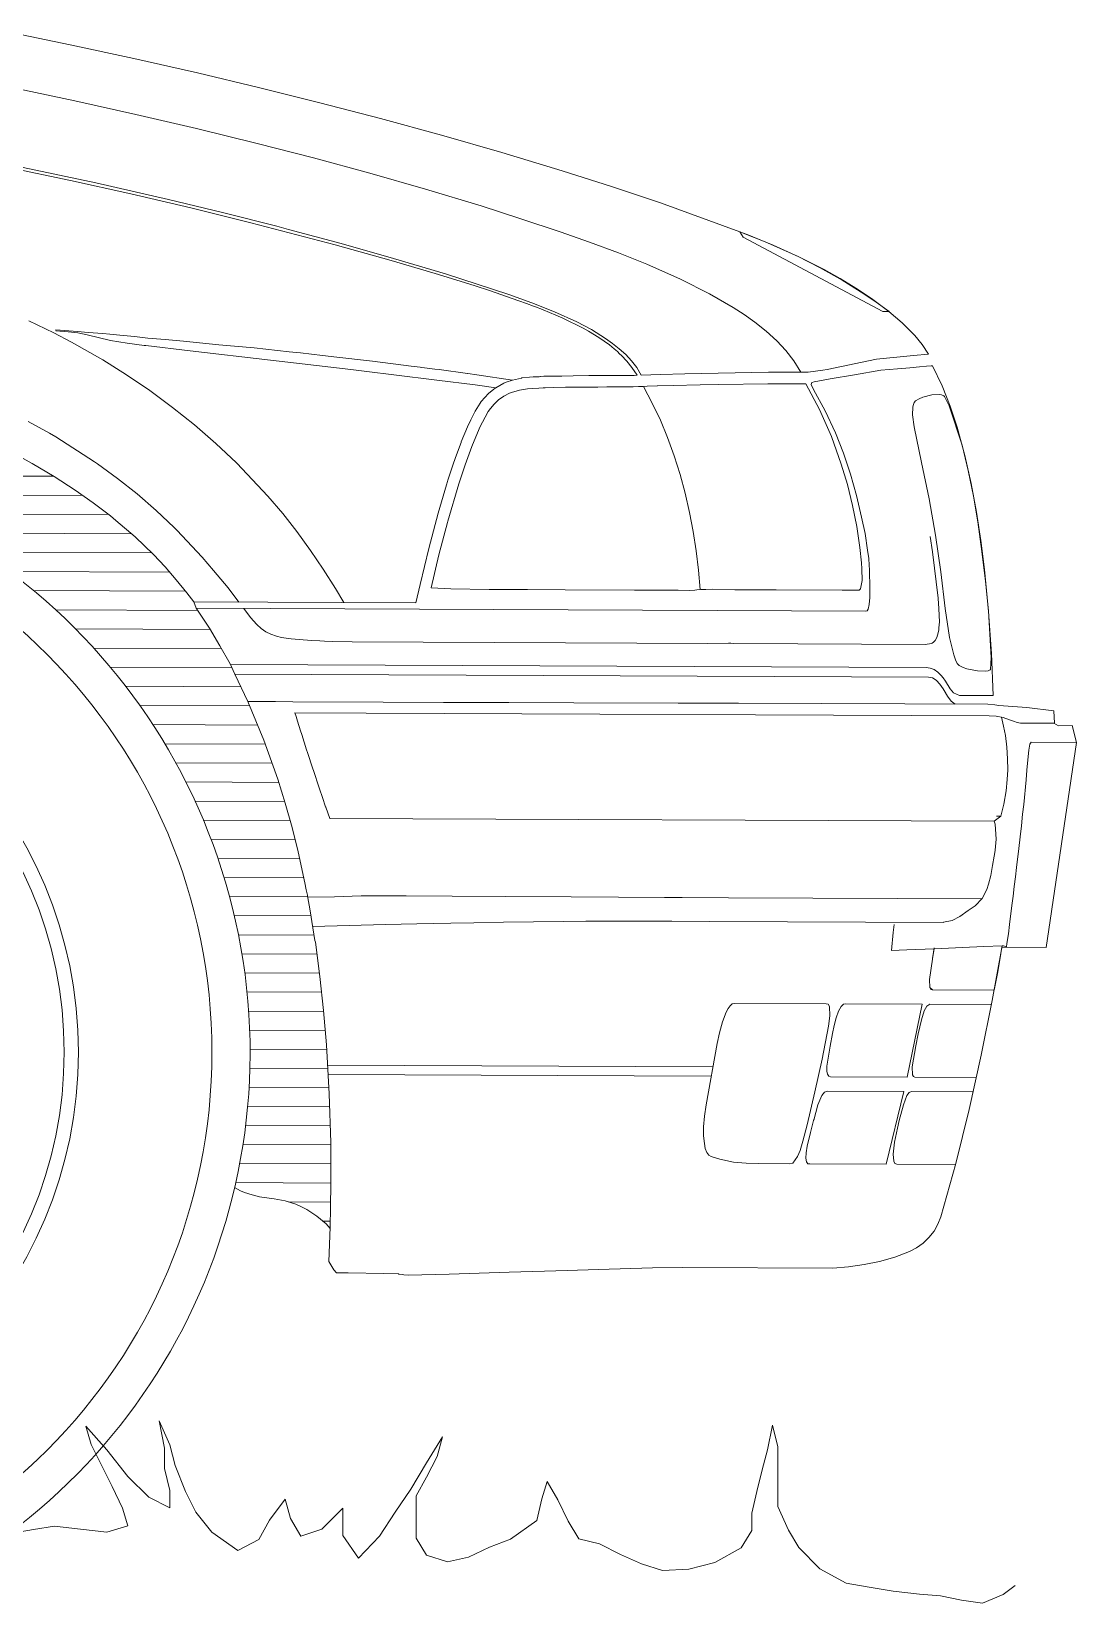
# Model space of a CAD drawing. Header units: millimetres. Extents: x -19 to 261, y -91 to 25.
# Drawn here: x 213.608 to 214.156, y -21.249 to -20.422 of the extents above; entities that cross this region are included whole.
import ezdxf

# ---------------------------------------------------------------- set-up
doc = ezdxf.new("R2010")
doc.units = ezdxf.units.MM
doc.layers.add('XR$3$STANDARD_1', color=7, linetype='Continuous', lineweight=18, true_color=0x000000)

# ---------------------------------------------------------------- blocks, each defined once
blk = doc.blocks.new('COMPLEXOBJECT_1')
at = {"layer": 'XR$3$STANDARD_1', "color": 1, "lineweight": 5, "true_color": 0xff0000}
for p, q in [((213.59452, -20.42205), (213.62799, -20.429)), ((213.62799, -20.429), (213.66146, -20.43624)), ((213.66146, -20.43624), (213.69483, -20.44378)), ((213.69483, -20.44378), (213.7269, -20.45142)), ((213.5984, -20.45157), (213.63047, -20.45841)), ((213.63047, -20.45841), (213.66244, -20.46555)), ((213.7269, -20.45142), (213.75896, -20.45936)), ((213.75896, -20.45936), (213.79093, -20.4677)), ((213.66244, -20.46555), (213.69431, -20.47288)), ((213.69431, -20.47288), (213.72617, -20.48072)), ((213.79093, -20.4677), (213.82279, -20.47643)), ((213.72617, -20.48072), (213.75574, -20.48825)), ((213.82279, -20.47643), (213.85455, -20.48547)), ((213.75574, -20.48825), (213.78521, -20.49627)), ((213.85455, -20.48547), (213.88611, -20.49511)), ((213.62829, -20.5002), (213.59662, -20.49346)), ((213.64148, -20.50146), (213.60332, -20.49329)), ((213.65996, -20.50724), (213.62829, -20.5002)), ((213.78521, -20.49627), (213.81447, -20.5047)), ((213.88611, -20.49511), (213.91198, -20.50332)), ((213.67955, -20.51012), (213.64148, -20.50146)), ((213.69143, -20.51457), (213.65996, -20.50724)), ((213.81447, -20.5047), (213.84373, -20.51352)), ((213.91198, -20.50332), (213.93764, -20.51193)), ((213.70802, -20.51704), (213.67955, -20.51012)), ((213.72289, -20.52231), (213.69143, -20.51457)), ((213.73649, -20.52416), (213.70802, -20.51704)), ((213.84373, -20.51352), (213.8645, -20.52021)), ((213.93764, -20.51193), (213.97938, -20.52701)), ((213.76704, -20.5339), (213.72289, -20.52231)), ((213.74258, -20.52579), (213.73649, -20.52416)), ((213.8645, -20.52021), (213.88517, -20.5271)), ((213.77015, -20.53321), (213.74258, -20.52579)), ((213.79761, -20.54103), (213.77015, -20.53321)), ((213.88517, -20.5271), (213.90045, -20.53247)), ((213.90045, -20.53247), (213.91563, -20.53803)), ((213.98116, -20.52982), (213.97938, -20.52701)), ((213.97938, -20.52701), (213.98107, -20.52772)), ((213.97938, -20.52701), (213.98317, -20.52852)), ((213.98107, -20.52772), (213.99265, -20.53237)), ((214.0543, -20.56883), (213.98116, -20.52982)), ((213.98317, -20.52852), (213.99685, -20.53408)), ((213.99265, -20.53237), (214.00962, -20.53994)), ((213.76704, -20.5339), (213.79641, -20.54212)), ((213.82498, -20.54914), (213.79761, -20.54103)), ((213.91563, -20.53803), (213.9306, -20.5441)), ((213.99685, -20.53408), (214.01032, -20.54014)), ((214.00962, -20.53994), (214.02149, -20.54599)), ((214.01032, -20.54014), (214.02349, -20.5468)), ((213.79641, -20.54212), (213.81179, -20.54669)), ((213.81179, -20.54669), (213.81948, -20.54892)), ((213.81948, -20.54892), (213.83486, -20.55369)), ((213.85813, -20.55989), (213.82498, -20.54914)), ((213.9306, -20.5441), (213.94827, -20.55197)), ((214.02149, -20.54599), (214.03297, -20.55244)), ((214.02349, -20.5468), (214.03197, -20.55153)), ((213.83486, -20.55369), (213.83536, -20.55379)), ((213.83536, -20.55379), (213.84045, -20.55541)), ((213.84045, -20.55541), (213.84804, -20.55794)), ((213.84804, -20.55794), (213.86342, -20.56321)), ((213.94827, -20.55197), (213.96344, -20.55954)), ((214.03197, -20.55153), (214.04025, -20.55657)), ((214.03297, -20.55244), (214.04294, -20.55868)), ((214.04025, -20.55657), (214.04833, -20.562)), ((213.87021, -20.56434), (213.85813, -20.55989)), ((213.86741, -20.56463), (213.86342, -20.56321)), ((213.87111, -20.56614), (213.86741, -20.56463)), ((213.88219, -20.56909), (213.87021, -20.56434)), ((213.87211, -20.56645), (213.87111, -20.56614)), ((213.8758, -20.56786), (213.87211, -20.56645)), ((213.96344, -20.55954), (213.9758, -20.56679)), ((213.9758, -20.56679), (213.98169, -20.57052)), ((214.04294, -20.55868), (214.05082, -20.56392)), ((214.04833, -20.562), (214.0561, -20.56784)), ((214.05082, -20.56392), (214.0576, -20.56884)), ((213.60637, -20.57371), (213.61944, -20.58006)), ((213.8762, -20.56806), (213.8758, -20.56786)), ((213.88279, -20.57079), (213.8762, -20.56806)), ((213.89387, -20.57424), (213.88219, -20.56909)), ((213.88648, -20.57241), (213.88279, -20.57079)), ((213.89716, -20.57766), (213.88648, -20.57241)), ((213.90155, -20.57837), (213.89387, -20.57424)), ((213.98169, -20.57052), (213.98727, -20.57444)), ((213.98727, -20.57444), (213.99315, -20.57917)), ((214.0576, -20.56884), (214.0543, -20.56883)), ((214.0561, -20.56784), (214.0575, -20.56884)), ((214.0575, -20.56884), (214.06457, -20.57487)), ((214.06457, -20.57487), (214.07114, -20.5815)), ((213.61944, -20.58006), (213.62872, -20.5849)), ((213.62955, -20.57921), (213.62055, -20.57847)), ((213.62055, -20.57887), (213.62055, -20.57857)), ((213.62705, -20.57959), (213.62055, -20.57897)), ((213.63204, -20.58012), (213.62705, -20.57959)), ((213.63195, -20.57942), (213.62955, -20.57921)), ((213.63755, -20.57984), (213.63195, -20.57942)), ((213.63704, -20.58104), (213.63204, -20.58012)), ((213.64913, -20.58409), (213.63704, -20.58104)), ((213.64524, -20.58047), (213.63755, -20.57984)), ((213.64884, -20.58079), (213.64524, -20.58047)), ((213.65414, -20.58131), (213.64884, -20.58079)), ((213.66184, -20.58194), (213.65414, -20.58131)), ((213.66883, -20.58277), (213.66184, -20.58194)), ((213.67793, -20.58351), (213.66883, -20.58277)), ((213.89995, -20.57927), (213.89716, -20.57766)), ((213.90544, -20.58249), (213.89995, -20.57927)), ((213.90883, -20.58301), (213.90155, -20.57837)), ((213.91092, -20.58641), (213.90544, -20.58249)), ((213.91252, -20.58562), (213.90883, -20.58301)), ((213.99315, -20.57917), (213.99873, -20.58419)), ((214.07114, -20.5815), (214.07502, -20.58622)), ((213.62872, -20.5849), (213.64518, -20.59427)), ((213.65802, -20.58553), (213.64913, -20.58409)), ((213.66692, -20.58667), (213.65802, -20.58553)), ((213.66772, -20.58677), (213.66692, -20.58667)), ((213.691, -20.58957), (213.66772, -20.58677)), ((213.68743, -20.58435), (213.67793, -20.58351)), ((213.70602, -20.58633), (213.68743, -20.58435)), ((213.73308, -20.59435), (213.691, -20.58957)), ((213.72451, -20.58801), (213.70602, -20.58633)), ((213.743, -20.58999), (213.72451, -20.58801)), ((213.7488, -20.59062), (213.743, -20.58999)), ((213.76039, -20.59197), (213.7488, -20.59062)), ((213.91341, -20.58843), (213.91092, -20.58641)), ((213.91611, -20.58844), (213.91252, -20.58562)), ((213.9151, -20.58993), (213.91341, -20.58843)), ((213.9163, -20.59104), (213.9151, -20.58993)), ((213.9195, -20.59145), (213.91611, -20.58844)), ((213.9172, -20.59194), (213.9163, -20.59104)), ((213.92258, -20.59476), (213.9195, -20.59145)), ((213.99873, -20.58419), (214.00351, -20.58931)), ((214.00351, -20.58931), (214.00768, -20.59483)), ((214.0704, -20.592), (214.0783, -20.59133)), ((214.07502, -20.58622), (214.0783, -20.59133)), ((213.64518, -20.59427), (213.65765, -20.60213)), ((213.74968, -20.59632), (213.73308, -20.59435)), ((213.77536, -20.59933), (213.74968, -20.59632)), ((213.76489, -20.59249), (213.76039, -20.59197)), ((213.76629, -20.59259), (213.76489, -20.59249)), ((213.78668, -20.59498), (213.76629, -20.59259)), ((213.80615, -20.60306), (213.77536, -20.59933)), ((213.80687, -20.59747), (213.78668, -20.59498)), ((213.81167, -20.59809), (213.80687, -20.59747)), ((213.81257, -20.59819), (213.81167, -20.59809)), ((213.81936, -20.59912), (213.81257, -20.59819)), ((213.82156, -20.59933), (213.81936, -20.59912)), ((213.83655, -20.60139), (213.82156, -20.59933)), ((213.92008, -20.59495), (213.9172, -20.59194)), ((213.92277, -20.59817), (213.92008, -20.59495)), ((213.92537, -20.59828), (213.92258, -20.59476)), ((213.92555, -20.60228), (213.92277, -20.59817)), ((213.92765, -20.60219), (213.92537, -20.59828)), ((214.00768, -20.59483), (214.01126, -20.60075)), ((214.02296, -20.5997), (214.01516, -20.60066)), ((214.02507, -20.5993), (214.02296, -20.5997)), ((214.05099, -20.59382), (214.02507, -20.5993)), ((214.05326, -20.59963), (214.03955, -20.60207)), ((214.05109, -20.59382), (214.0704, -20.592)), ((214.05326, -20.59963), (214.06197, -20.59886)), ((214.06197, -20.59886), (214.06847, -20.59839)), ((214.06847, -20.59839), (214.07357, -20.59791)), ((214.07357, -20.59791), (214.07727, -20.59753)), ((214.07727, -20.59753), (214.07967, -20.59734)), ((214.07967, -20.59734), (214.08047, -20.59734)), ((214.08047, -20.59734), (214.08543, -20.60786)), ((213.65765, -20.60213), (213.66981, -20.61038)), ((213.81204, -20.60379), (213.80615, -20.60306)), ((213.82044, -20.60493), (213.81204, -20.60379)), ((213.84053, -20.60741), (213.82044, -20.60493)), ((213.83665, -20.6014), (213.83655, -20.60139)), ((213.84135, -20.60202), (213.83665, -20.6014)), ((213.85132, -20.60886), (213.84053, -20.60741)), ((213.86004, -20.6049), (213.84135, -20.60202)), ((213.85132, -20.60886), (213.85553, -20.60648)), ((213.85553, -20.60648), (213.85684, -20.60588)), ((213.85684, -20.60588), (213.86004, -20.6049)), ((213.86004, -20.6049), (213.86474, -20.60382)), ((213.86474, -20.60382), (213.86504, -20.60372)), ((213.86504, -20.60372), (213.86895, -20.60333)), ((213.86895, -20.60333), (213.87095, -20.60314)), ((213.87095, -20.60314), (213.87405, -20.60306)), ((213.87405, -20.60306), (213.87455, -20.60296)), ((213.87455, -20.60296), (213.87475, -20.60296)), ((213.87475, -20.60296), (213.87645, -20.60287)), ((213.87645, -20.60287), (213.88325, -20.6027)), ((213.88605, -20.60271), (213.88325, -20.6027)), ((213.89195, -20.60263), (213.88605, -20.60271)), ((213.90005, -20.60247), (213.89195, -20.60263)), ((213.90205, -20.60248), (213.90005, -20.60247)), ((213.90775, -20.6024), (213.90205, -20.60248)), ((213.91735, -20.60244), (213.90775, -20.6024)), ((213.92025, -20.60235), (213.91735, -20.60244)), ((213.92395, -20.60237), (213.92025, -20.60235)), ((213.92555, -20.60228), (213.92395, -20.60237)), ((213.92883, -20.60819), (213.92733, -20.60829)), ((213.92765, -20.60219), (213.93775, -20.60183)), ((213.93339, -20.61691), (213.92883, -20.60819)), ((213.92913, -20.60819), (213.93073, -20.6081)), ((213.93073, -20.6081), (213.93593, -20.60792)), ((213.93593, -20.60792), (213.93623, -20.60792)), ((213.93623, -20.60792), (213.94433, -20.60766)), ((213.93775, -20.60183), (213.95056, -20.60148)), ((213.94433, -20.60766), (213.95853, -20.60732)), ((213.95056, -20.60148), (213.99446, -20.60077)), ((213.95853, -20.60732), (213.96833, -20.60716)), ((213.96833, -20.60716), (213.99403, -20.60677)), ((213.99403, -20.60677), (214.01243, -20.60675)), ((213.99446, -20.60077), (214.00856, -20.60073)), ((214.00856, -20.60073), (214.01306, -20.60075)), ((214.01243, -20.60675), (214.01403, -20.60676)), ((214.01516, -20.60066), (214.01306, -20.60075)), ((214.01403, -20.60676), (214.02118, -20.62029)), ((214.01673, -20.60707), (214.01714, -20.60607)), ((214.01802, -20.60977), (214.01673, -20.60707)), ((214.01834, -20.60578), (214.01714, -20.60607)), ((214.02664, -20.60421), (214.01834, -20.60578)), ((214.03955, -20.60207), (214.02664, -20.60421)), ((214.08543, -20.60786), (214.08968, -20.61858)), ((213.66981, -20.61038), (213.68178, -20.61913)), ((213.84309, -20.61692), (213.84369, -20.61613)), ((213.84369, -20.61613), (213.84751, -20.61184)), ((213.84751, -20.61184), (213.85022, -20.60965)), ((213.85022, -20.60965), (213.85132, -20.60886)), ((213.8527, -20.61526), (213.85049, -20.61745)), ((213.8555, -20.61328), (213.8527, -20.61526)), ((213.85851, -20.61169), (213.8555, -20.61328)), ((213.85961, -20.61129), (213.85851, -20.61169)), ((213.86372, -20.61011), (213.85961, -20.61129)), ((213.86802, -20.60943), (213.86372, -20.61011)), ((213.87062, -20.60924), (213.86802, -20.60943)), ((213.87392, -20.60906), (213.87062, -20.60924)), ((213.87612, -20.60897), (213.87392, -20.60906)), ((213.87722, -20.60887), (213.87612, -20.60897)), ((213.88162, -20.60879), (213.87722, -20.60887)), ((213.88792, -20.60862), (213.88162, -20.60879)), ((213.89282, -20.60864), (213.88792, -20.60862)), ((213.89742, -20.60856), (213.89282, -20.60864)), ((213.90492, -20.60849), (213.89742, -20.60856)), ((213.90963, -20.60841), (213.90492, -20.60849)), ((213.91873, -20.60845), (213.90963, -20.60841)), ((213.92113, -20.60836), (213.91873, -20.60845)), ((213.92343, -20.60837), (213.92113, -20.60836)), ((213.92613, -20.60828), (213.92343, -20.60837)), ((213.92733, -20.60829), (213.92613, -20.60828)), ((214.02417, -20.6209), (214.01802, -20.60977)), ((214.07079, -20.6166), (214.0715, -20.6157)), ((214.0715, -20.6157), (214.0734, -20.61461)), ((214.0734, -20.61461), (214.0753, -20.61382)), ((214.0753, -20.61382), (214.08011, -20.61264)), ((214.08011, -20.61264), (214.08391, -20.61236)), ((214.08391, -20.61236), (214.08521, -20.61256)), ((214.08521, -20.61256), (214.08631, -20.61307)), ((214.08631, -20.61307), (214.08671, -20.61337)), ((214.08671, -20.61337), (214.08918, -20.61838)), ((213.68178, -20.61913), (213.69334, -20.62838)), ((213.83825, -20.6256), (213.84047, -20.62111)), ((213.84047, -20.62111), (213.84309, -20.61692)), ((213.84737, -20.62124), (213.84283, -20.62982)), ((213.84848, -20.61975), (213.84737, -20.62124)), ((213.85049, -20.61745), (213.84848, -20.61975)), ((213.93765, -20.62583), (213.93339, -20.61691)), ((214.02118, -20.62029), (214.02741, -20.63442)), ((214.02952, -20.63252), (214.02417, -20.6209)), ((214.06996, -20.6231), (214.07008, -20.6191)), ((214.07074, -20.6294), (214.06996, -20.6231)), ((214.07008, -20.6191), (214.07029, -20.6181)), ((214.07029, -20.6181), (214.07079, -20.6166)), ((214.08918, -20.61838), (214.0959, -20.63901)), ((214.08968, -20.61858), (214.09334, -20.6296)), ((213.60604, -20.6265), (213.61722, -20.63275)), ((213.61722, -20.63275), (213.62051, -20.63467)), ((213.69334, -20.62838), (213.7045, -20.63803)), ((213.8332, -20.63728), (213.83653, -20.6293)), ((213.83653, -20.6293), (213.83825, -20.6256)), ((213.84263, -20.63042), (213.83869, -20.6397)), ((213.84283, -20.62992), (213.84263, -20.63042)), ((213.84283, -20.62982), (213.84283, -20.62992)), ((213.94141, -20.63495), (213.93765, -20.62583)), ((214.03368, -20.64324), (214.02952, -20.63252)), ((214.07466, -20.64802), (214.07074, -20.6294)), ((214.09334, -20.6296), (214.09737, -20.64432)), ((213.59279, -20.64005), (213.60815, -20.64851)), ((213.62051, -20.63467), (213.64085, -20.64765)), ((213.7045, -20.63803), (213.71535, -20.64827)), ((213.83067, -20.64407), (213.8331, -20.63758)), ((213.8331, -20.63758), (213.8332, -20.63728)), ((213.83869, -20.6397), (213.83525, -20.64929)), ((213.94497, -20.64456), (213.94141, -20.63495)), ((214.02741, -20.63442), (214.03255, -20.64894)), ((214.0959, -20.63901), (214.09914, -20.65222)), ((213.60815, -20.64851), (213.61962, -20.65536)), ((213.64085, -20.64765), (213.64245, -20.64876)), ((213.64245, -20.64876), (213.65292, -20.65651)), ((213.71535, -20.64827), (213.71555, -20.64848)), ((213.71555, -20.64848), (213.73178, -20.66565)), ((213.82621, -20.65735), (213.82915, -20.64846)), ((213.82915, -20.64846), (213.83067, -20.64407)), ((213.83525, -20.64929), (213.83201, -20.65918)), ((213.94803, -20.65427), (213.94497, -20.64456)), ((214.03255, -20.64894), (214.03581, -20.65965)), ((214.03733, -20.65426), (214.03368, -20.64324)), ((214.07867, -20.66704), (214.07466, -20.64802)), ((214.09737, -20.64432), (214.10071, -20.65913)), ((213.61948, -20.65528), (213.49477, -20.65474)), ((213.61962, -20.65536), (213.63069, -20.66261)), ((213.65292, -20.65651), (213.66318, -20.66455)), ((213.82601, -20.65795), (213.82621, -20.65735)), ((213.95069, -20.66419), (213.94803, -20.65427)), ((214.04058, -20.66537), (214.03733, -20.65426)), ((214.09914, -20.65222), (214.10188, -20.66564)), ((213.63461, -20.66534), (213.52425, -20.66487)), ((213.63069, -20.66261), (213.64006, -20.66915)), ((213.66318, -20.66455), (213.67314, -20.67319)), ((213.73178, -20.66565), (213.73954, -20.67478)), ((213.82277, -20.66874), (213.8255, -20.65985)), ((213.8255, -20.65985), (213.82601, -20.65795)), ((213.83201, -20.65918), (213.82612, -20.67885)), ((213.95294, -20.6742), (213.95069, -20.66419)), ((214.03581, -20.65965), (214.03846, -20.67056)), ((214.04323, -20.67668), (214.04058, -20.66537)), ((214.10071, -20.65913), (214.10344, -20.67404)), ((214.10188, -20.66564), (214.10422, -20.67915)), ((213.64006, -20.66915), (213.64913, -20.67609)), ((213.67314, -20.67319), (213.68261, -20.68213)), ((213.82114, -20.67463), (213.82277, -20.66874)), ((213.9549, -20.6842), (213.95294, -20.6742)), ((214.03846, -20.67056), (214.04071, -20.68157)), ((214.08199, -20.68625), (214.07867, -20.66704)), ((214.10344, -20.67404), (214.10568, -20.68905)), ((213.64823, -20.6754), (213.54678, -20.67497)), ((213.64913, -20.67609), (213.65202, -20.6784)), ((213.65202, -20.6784), (213.66208, -20.68705)), ((213.68261, -20.68213), (213.684, -20.68354)), ((213.73954, -20.67478), (213.747, -20.68431)), ((213.81616, -20.69321), (213.82114, -20.67463)), ((213.82602, -20.67945), (213.82145, -20.69653)), ((213.82612, -20.67885), (213.82602, -20.67945)), ((214.04071, -20.68157), (214.04236, -20.69268)), ((214.045, -20.68529), (214.04323, -20.67668)), ((214.10422, -20.67915), (214.10636, -20.69476)), ((213.66023, -20.68546), (213.56563, -20.68505)), ((213.66208, -20.68705), (213.67175, -20.69629)), ((213.684, -20.68354), (213.69734, -20.6977)), ((213.747, -20.68431), (213.75416, -20.69414)), ((213.95636, -20.69441), (213.9549, -20.6842)), ((214.04636, -20.694), (214.045, -20.68529)), ((214.08036, -20.69484), (214.07919, -20.68694)), ((214.08471, -20.70546), (214.08199, -20.68625)), ((214.10568, -20.68905), (214.10762, -20.70416)), ((213.67092, -20.6955), (213.58192, -20.69512)), ((213.67175, -20.69629), (213.67782, -20.70281)), ((213.69734, -20.6977), (213.70331, -20.70462)), ((213.75416, -20.69414), (213.76081, -20.70407)), ((213.81158, -20.71199), (213.81616, -20.69321)), ((213.82145, -20.69653), (213.81737, -20.71381)), ((213.95761, -20.70452), (213.95636, -20.69441)), ((214.04236, -20.69268), (214.04313, -20.70068)), ((214.04694, -20.6984), (214.04636, -20.694)), ((214.04722, -20.7019), (214.04694, -20.6984)), ((214.08335, -20.71916), (214.08036, -20.69484)), ((214.10636, -20.69476), (214.10819, -20.71026)), ((213.6802, -20.70554), (213.59614, -20.70518)), ((213.67782, -20.70281), (213.68369, -20.70954)), ((213.70331, -20.70462), (213.71087, -20.71376)), ((213.76081, -20.70407), (213.76717, -20.7141)), ((213.95857, -20.71472), (213.95761, -20.70452)), ((214.04313, -20.70068), (214.04342, -20.70388)), ((214.04342, -20.70388), (214.04349, -20.70989)), ((214.04741, -20.7044), (214.04722, -20.7019)), ((214.04757, -20.7141), (214.04741, -20.7044)), ((214.08703, -20.72457), (214.08471, -20.70546)), ((214.10762, -20.70416), (214.10972, -20.72617)), ((213.68855, -20.71558), (213.60887, -20.71523)), ((213.68369, -20.70954), (213.68926, -20.71646)), ((213.71087, -20.71376), (213.71654, -20.72128)), ((213.76717, -20.7141), (213.77164, -20.72152)), ((213.81158, -20.71199), (213.80944, -20.72168)), ((213.81737, -20.71381), (213.82767, -20.71436)), ((213.82767, -20.71436), (213.84787, -20.71464)), ((213.84787, -20.71464), (213.86797, -20.71473)), ((213.86797, -20.71473), (213.88777, -20.71492)), ((213.88777, -20.71492), (213.92407, -20.71507)), ((213.92407, -20.71507), (213.93747, -20.71503)), ((213.93747, -20.71503), (213.94017, -20.71494)), ((213.94017, -20.71494), (213.94707, -20.71497)), ((213.94707, -20.71497), (213.95297, -20.7151)), ((213.95297, -20.7151), (213.95567, -20.71501)), ((213.95567, -20.71501), (213.95677, -20.71491)), ((213.95677, -20.71491), (213.95857, -20.71472)), ((213.96147, -20.71463), (213.95887, -20.71472)), ((213.96507, -20.71455), (213.96147, -20.71463)), ((213.97677, -20.7149), (213.96507, -20.71455)), ((213.99837, -20.71489), (213.97677, -20.7149)), ((214.03297, -20.71494), (213.99837, -20.71489)), ((214.04037, -20.71497), (214.03297, -20.71494)), ((214.04107, -20.71507), (214.04037, -20.71497)), ((214.04187, -20.71498), (214.04107, -20.71507)), ((214.04257, -20.71428), (214.04187, -20.71498)), ((214.04349, -20.70989), (214.04257, -20.71428)), ((214.04745, -20.7189), (214.04757, -20.7153)), ((214.04757, -20.7153), (214.04757, -20.7141)), ((214.10819, -20.71026), (214.10972, -20.72587)), ((213.68926, -20.71646), (213.69284, -20.72118)), ((213.80944, -20.72168), (213.69284, -20.72118)), ((213.69284, -20.72118), (213.69422, -20.72448)), ((214.04673, -20.7249), (214.04724, -20.7225)), ((214.04724, -20.7225), (214.04745, -20.7189)), ((214.08335, -20.71966), (214.08335, -20.71916)), ((214.08354, -20.72166), (214.08335, -20.71966)), ((214.08391, -20.72816), (214.08354, -20.72166)), ((213.69496, -20.7256), (213.62039, -20.72528)), ((214.04552, -20.72599), (213.69422, -20.72448)), ((213.69422, -20.72448), (213.70108, -20.73491)), ((213.71922, -20.72459), (213.72062, -20.7265)), ((213.72062, -20.7265), (213.72131, -20.7274)), ((213.72131, -20.7274), (213.7227, -20.72931)), ((213.7227, -20.72931), (213.72589, -20.73302)), ((214.04552, -20.72599), (214.04612, -20.7258)), ((214.04612, -20.7258), (214.04673, -20.7249)), ((214.08389, -20.73306), (214.084, -20.73186)), ((214.084, -20.73186), (214.08391, -20.72816)), ((214.08926, -20.73988), (214.08703, -20.72457)), ((214.10972, -20.72587), (214.11122, -20.75028)), ((214.10972, -20.72617), (214.11133, -20.74818)), ((213.70151, -20.73563), (213.63086, -20.73533)), ((213.70108, -20.73491), (213.70664, -20.74414)), ((213.72589, -20.73302), (213.72818, -20.73513)), ((213.72818, -20.73513), (213.73067, -20.73684)), ((213.73067, -20.73684), (213.73337, -20.73815)), ((213.73337, -20.73815), (213.73626, -20.73907)), ((213.73626, -20.73907), (213.73886, -20.73978)), ((213.73886, -20.73978), (213.74016, -20.73998)), ((213.74016, -20.73998), (213.74266, -20.74039)), ((213.74266, -20.74039), (213.74406, -20.7406)), ((214.08186, -20.74135), (214.08266, -20.73985)), ((214.08266, -20.73985), (214.08337, -20.73746)), ((214.08337, -20.73746), (214.08368, -20.73586)), ((214.08368, -20.73586), (214.08378, -20.73496)), ((214.08378, -20.73496), (214.08389, -20.73306)), ((214.09152, -20.74889), (214.08926, -20.73988)), ((213.70749, -20.74566), (213.64035, -20.74537)), ((213.70664, -20.74414), (213.7119, -20.75356)), ((213.74406, -20.7406), (213.75025, -20.74113)), ((213.75025, -20.74113), (213.75475, -20.74144)), ((213.75475, -20.74144), (213.75905, -20.74166)), ((213.75905, -20.74166), (213.76155, -20.74177)), ((213.76155, -20.74177), (213.76545, -20.74189)), ((213.76545, -20.74189), (213.77605, -20.74214)), ((213.77605, -20.74214), (213.96255, -20.74294)), ((213.96255, -20.74294), (213.97335, -20.74288)), ((213.97335, -20.74288), (213.97455, -20.74289)), ((213.97455, -20.74289), (213.97625, -20.743)), ((213.97625, -20.743), (214.07665, -20.74343)), ((214.07665, -20.74343), (214.07755, -20.74333)), ((214.07755, -20.74333), (214.07885, -20.74314)), ((214.07885, -20.74314), (214.07975, -20.74294)), ((214.07975, -20.74294), (214.08015, -20.74274)), ((214.08015, -20.74274), (214.08085, -20.74235)), ((214.08085, -20.74235), (214.08186, -20.74135)), ((214.11133, -20.74818), (214.11223, -20.77028)), ((213.71285, -20.75568), (213.64906, -20.75541)), ((213.7119, -20.75356), (213.71438, -20.75907)), ((213.7122, -20.75406), (214.07709, -20.75563)), ((214.07709, -20.75563), (214.07919, -20.75594)), ((214.07919, -20.75594), (214.08129, -20.75665)), ((214.08129, -20.75665), (214.08328, -20.75806)), ((214.09251, -20.7516), (214.09152, -20.74889)), ((214.0934, -20.7535), (214.09251, -20.7516)), ((214.0944, -20.7545), (214.0934, -20.7535)), ((214.09649, -20.75551), (214.0944, -20.7545)), ((214.09849, -20.75622), (214.09649, -20.75551)), ((214.10409, -20.75725), (214.09849, -20.75622)), ((214.11059, -20.75687), (214.10959, -20.75727)), ((214.11079, -20.75667), (214.11059, -20.75687)), ((214.11122, -20.75028), (214.11079, -20.75667)), ((214.07837, -20.76064), (213.71438, -20.75907)), ((213.71438, -20.75907), (213.72121, -20.7734)), ((214.08037, -20.76104), (214.07837, -20.76064)), ((214.08237, -20.76225), (214.08037, -20.76104)), ((214.08256, -20.76245), (214.08237, -20.76225)), ((214.08426, -20.76436), (214.08256, -20.76245)), ((214.08328, -20.75806), (214.08528, -20.76007)), ((214.08595, -20.76677), (214.08426, -20.76436)), ((214.08528, -20.76007), (214.08567, -20.76067)), ((214.08567, -20.76067), (214.08607, -20.76107)), ((214.08607, -20.76107), (214.08716, -20.76277)), ((214.08716, -20.76277), (214.08965, -20.76678)), ((214.10819, -20.75746), (214.10409, -20.75725)), ((214.10959, -20.75727), (214.10819, -20.75746)), ((213.71754, -20.7657), (213.65708, -20.76544)), ((213.73581, -20.77346), (213.72121, -20.7734)), ((213.72121, -20.7734), (213.72963, -20.79364)), ((213.74481, -20.7736), (213.73581, -20.77346)), ((213.79231, -20.77381), (213.74481, -20.7736)), ((214.08644, -20.76767), (214.08595, -20.76677)), ((214.08833, -20.77068), (214.08644, -20.76767)), ((214.09022, -20.77319), (214.08833, -20.77068)), ((214.08965, -20.76678), (214.09144, -20.76889)), ((214.09221, -20.7748), (214.09022, -20.77319)), ((214.09144, -20.76889), (214.09463, -20.77021)), ((214.09463, -20.77021), (214.11223, -20.77028)), ((213.72218, -20.77572), (213.66451, -20.77547)), ((213.78329, -20.77957), (213.74599, -20.77931)), ((213.74658, -20.78121), (213.74599, -20.77931)), ((213.74727, -20.78371), (213.74658, -20.78121)), ((213.78329, -20.77957), (214.11009, -20.78097)), ((213.82391, -20.77384), (213.79231, -20.77381)), ((213.85821, -20.77399), (213.82391, -20.77384)), ((213.89221, -20.77404), (213.85821, -20.77399)), ((213.94691, -20.77427), (213.89221, -20.77404)), ((213.97861, -20.77431), (213.94691, -20.77427)), ((213.97861, -20.77431), (214.10951, -20.77487)), ((214.11311, -20.77508), (214.10951, -20.77487)), ((214.11009, -20.78097), (214.11379, -20.78109)), ((214.11518, -20.77545), (214.11311, -20.77508)), ((214.11379, -20.78109), (214.11748, -20.7818)), ((214.1299, -20.77656), (214.11518, -20.77545)), ((214.11766, -20.7863), (214.11666, -20.78165)), ((214.11748, -20.7818), (214.12088, -20.78302)), ((214.144, -20.77832), (214.1299, -20.77656)), ((214.144, -20.77832), (214.14447, -20.78472)), ((213.72634, -20.78574), (213.6714, -20.7855)), ((213.74895, -20.78872), (213.74727, -20.78371)), ((213.74964, -20.79072), (213.74895, -20.78872)), ((214.11864, -20.79131), (214.11766, -20.7863)), ((214.12088, -20.78302), (214.12287, -20.78373)), ((214.12287, -20.78373), (214.12477, -20.78444)), ((214.12477, -20.78444), (214.12657, -20.78474)), ((214.12657, -20.78474), (214.14447, -20.78482)), ((214.14654, -20.78616), (214.14407, -20.78482)), ((214.15366, -20.78606), (214.14654, -20.78616)), ((214.15593, -20.79487), (214.15366, -20.78606)), ((213.73038, -20.79576), (213.6776, -20.79553)), ((213.72963, -20.79364), (213.73694, -20.81417)), ((213.75211, -20.79873), (213.74964, -20.79072)), ((214.11942, -20.79731), (214.11864, -20.79131)), ((214.11979, -20.80341), (214.11942, -20.79731)), ((214.13152, -20.79586), (214.13091, -20.79896)), ((214.13223, -20.79477), (214.13152, -20.79586)), ((214.15593, -20.79487), (214.13223, -20.79477)), ((214.15593, -20.79487), (214.14006, -20.9024)), ((213.73395, -20.80577), (213.68332, -20.80556)), ((213.7526, -20.80014), (213.75211, -20.79873)), ((213.75536, -20.80875), (213.7526, -20.80014)), ((214.11986, -20.80931), (214.11979, -20.80341)), ((214.12986, -20.80936), (214.13018, -20.80576)), ((214.13091, -20.79896), (214.13018, -20.80576)), ((213.73694, -20.81417), (213.74089, -20.82679)), ((213.75566, -20.80965), (213.75536, -20.80875)), ((213.75872, -20.81876), (213.75566, -20.80965)), ((214.11902, -20.82031), (214.11964, -20.81431)), ((214.11964, -20.81431), (214.11986, -20.80931)), ((214.12829, -20.82745), (214.12954, -20.81446)), ((214.12954, -20.81446), (214.12986, -20.80936)), ((213.73745, -20.81579), (213.68863, -20.81558)), ((213.75882, -20.81916), (213.75872, -20.81876)), ((213.7604, -20.82377), (213.75882, -20.81916)), ((214.11779, -20.82731), (214.11902, -20.82031)), ((213.74058, -20.8258), (213.69351, -20.8256)), ((213.74089, -20.82679), (213.74443, -20.8395)), ((213.76198, -20.82858), (213.7604, -20.82377)), ((213.76208, -20.82878), (213.76198, -20.82858)), ((213.76425, -20.83469), (213.76208, -20.82878)), ((214.11657, -20.8322), (214.11779, -20.82731)), ((214.12766, -20.83245), (214.12829, -20.82745)), ((213.7434, -20.83581), (213.69784, -20.83562)), ((213.74443, -20.8395), (213.74758, -20.85231)), ((213.76425, -20.83469), (214.11275, -20.83618)), ((214.11626, -20.8336), (214.11275, -20.83618)), ((214.11275, -20.83618), (214.11324, -20.83769)), ((214.11324, -20.83769), (214.11381, -20.84559)), ((214.11626, -20.8336), (214.11396, -20.83359)), ((214.11626, -20.8336), (214.11657, -20.8322)), ((214.12641, -20.84444), (214.12704, -20.83865)), ((214.12704, -20.83865), (214.12766, -20.83245)), ((213.74598, -20.84583), (213.70186, -20.84564)), ((214.11381, -20.84559), (214.11328, -20.85129)), ((214.12569, -20.85044), (214.12641, -20.84444)), ((213.74837, -20.85584), (213.70554, -20.85565)), ((213.74758, -20.85231), (213.75121, -20.86843)), ((214.11277, -20.85448), (214.11195, -20.85948)), ((214.11287, -20.85358), (214.11277, -20.85448)), ((214.11328, -20.85129), (214.11287, -20.85358)), ((214.12444, -20.86043), (214.12569, -20.85044)), ((214.11093, -20.86458), (214.10971, -20.86927)), ((214.11195, -20.85948), (214.11093, -20.86458)), ((214.12392, -20.86543), (214.12444, -20.86043)), ((213.75062, -20.86585), (213.70868, -20.86567)), ((213.75121, -20.86843), (213.75189, -20.87223)), ((213.75189, -20.87223), (213.75248, -20.87494)), ((214.10889, -20.87207), (214.10647, -20.87676)), ((214.10971, -20.86927), (214.10889, -20.87207)), ((214.12268, -20.87543), (214.1233, -20.87033)), ((214.1233, -20.87033), (214.12392, -20.86543)), ((213.75259, -20.87585), (213.71156, -20.87568)), ((213.75248, -20.87494), (213.75248, -20.87524)), ((213.75248, -20.87524), (213.75394, -20.88324)), ((213.76677, -20.8759), (213.75267, -20.87594)), ((213.78078, -20.87526), (213.76677, -20.8759)), ((213.80438, -20.87526), (213.78078, -20.87526)), ((213.82838, -20.87546), (213.80438, -20.87526)), ((213.85658, -20.87558), (213.82838, -20.87546)), ((213.89088, -20.87583), (213.85658, -20.87558)), ((213.91568, -20.87594), (213.89088, -20.87583)), ((213.93977, -20.87614), (213.91568, -20.87594)), ((213.94907, -20.87618), (213.93977, -20.87614)), ((213.97347, -20.87639), (213.94907, -20.87618)), ((213.97347, -20.87639), (214.10637, -20.87696)), ((214.10276, -20.88054), (214.09905, -20.88303)), ((214.10647, -20.87676), (214.10276, -20.88054)), ((214.12082, -20.89032), (214.12206, -20.88032)), ((214.12206, -20.88032), (214.12268, -20.87543)), ((213.75438, -20.88586), (213.71414, -20.88569)), ((213.75394, -20.88324), (213.7554, -20.89205)), ((213.83972, -20.88941), (213.82782, -20.88956)), ((213.85532, -20.88908), (213.83972, -20.88941)), ((213.88692, -20.88871), (213.85532, -20.88908)), ((213.89862, -20.88866), (213.88692, -20.88871)), ((213.93262, -20.88861), (213.89862, -20.88866)), ((213.94222, -20.88855), (213.93262, -20.88861)), ((213.94362, -20.88856), (213.94222, -20.88855)), ((213.96332, -20.88874), (213.94362, -20.88856)), ((214.08632, -20.88927), (213.96332, -20.88874)), ((214.09072, -20.88819), (214.08622, -20.88907)), ((214.09473, -20.88611), (214.09072, -20.88819)), ((214.09905, -20.88303), (214.09473, -20.88611)), ((213.75602, -20.89587), (213.71623, -20.8957)), ((213.7554, -20.89205), (213.75648, -20.89875)), ((213.79351, -20.89031), (213.75541, -20.89145)), ((213.80991, -20.88998), (213.79351, -20.89031)), ((213.82782, -20.88956), (213.80991, -20.88998)), ((214.05886, -20.90405), (214.0598, -20.89456)), ((214.0598, -20.89456), (214.06022, -20.89026)), ((214.11947, -20.90031), (214.12019, -20.89522)), ((214.12019, -20.89522), (214.12082, -20.89032)), ((213.75752, -20.90588), (213.71809, -20.90571)), ((213.75648, -20.89875), (213.75667, -20.89955)), ((213.75667, -20.89955), (213.7591, -20.91756)), ((214.06696, -20.90369), (214.05886, -20.90405)), ((214.08126, -20.90305), (214.06696, -20.90369)), ((214.08044, -20.90815), (214.08136, -20.90265)), ((214.08126, -20.90305), (214.08044, -20.90815)), ((214.10737, -20.90196), (214.08126, -20.90305)), ((214.11697, -20.9016), (214.10737, -20.90196)), ((214.11697, -20.9016), (214.11174, -20.93028)), ((214.11574, -20.9088), (214.11625, -20.9055)), ((214.11625, -20.9055), (214.11686, -20.9023)), ((214.11686, -20.9023), (214.11697, -20.9016)), ((214.14006, -20.9024), (214.11686, -20.9023)), ((214.11767, -20.90161), (214.11697, -20.9016)), ((214.11927, -20.90211), (214.11767, -20.90161)), ((214.11927, -20.90211), (214.11947, -20.90031)), ((214.08034, -20.90855), (214.07889, -20.91924)), ((214.08044, -20.90815), (214.08034, -20.90855)), ((214.11461, -20.91519), (214.11512, -20.91199)), ((214.11512, -20.91199), (214.11574, -20.9088)), ((213.75887, -20.91588), (213.71961, -20.91571)), ((213.7591, -20.91756), (213.76102, -20.93547)), ((214.07889, -20.91924), (214.07907, -20.92334)), ((214.11277, -20.92478), (214.11461, -20.91519)), ((213.75999, -20.92589), (213.72073, -20.92572)), ((214.07957, -20.92444), (214.07907, -20.92334)), ((214.07907, -20.92334), (214.08037, -20.92465)), ((214.08037, -20.92465), (214.07957, -20.92444)), ((214.08037, -20.92465), (214.11277, -20.92478)), ((214.11174, -20.93028), (214.10602, -20.95886)), ((213.76105, -20.93589), (213.72163, -20.93572)), ((213.76102, -20.93547), (213.76254, -20.95348)), ((213.97019, -20.94137), (213.97212, -20.93628)), ((213.97212, -20.93628), (213.97323, -20.93439)), ((213.97323, -20.93439), (213.97423, -20.93299)), ((213.97423, -20.93299), (213.97534, -20.93199)), ((213.97534, -20.93199), (213.97644, -20.9317)), ((214.02464, -20.93191), (213.97644, -20.9317)), ((214.02563, -20.93221), (214.02464, -20.93191)), ((214.02643, -20.93331), (214.02563, -20.93221)), ((214.02589, -20.94361), (214.02661, -20.93821)), ((214.02661, -20.93821), (214.02643, -20.93331)), ((214.03112, -20.93573), (214.0299, -20.93923)), ((214.03253, -20.93334), (214.03112, -20.93573)), ((214.03374, -20.93215), (214.03253, -20.93334)), ((214.03484, -20.93195), (214.03374, -20.93215)), ((214.03484, -20.93195), (214.07494, -20.93212)), ((214.07494, -20.93212), (214.06707, -20.97039)), ((214.07612, -20.93563), (214.0746, -20.94032)), ((214.07743, -20.93313), (214.07612, -20.93563)), ((214.07904, -20.93214), (214.07743, -20.93313)), ((214.11134, -20.93228), (214.07904, -20.93214)), ((213.7619, -20.94589), (213.72213, -20.94572)), ((213.96745, -20.95276), (213.96867, -20.94707)), ((213.96867, -20.94707), (213.97019, -20.94137)), ((214.02589, -20.94361), (214.02251, -20.961)), ((214.02889, -20.94332), (214.02797, -20.94742)), ((214.0299, -20.93923), (214.02889, -20.94332)), ((214.0746, -20.94032), (214.07297, -20.94761)), ((213.76254, -20.95348), (213.76393, -20.97909)), ((213.96161, -20.98484), (213.96745, -20.95276)), ((214.02664, -20.95411), (214.025, -20.96471)), ((214.02797, -20.94742), (214.02664, -20.95411)), ((214.06979, -20.9649), (214.07164, -20.95391)), ((214.07297, -20.94761), (214.07164, -20.95391)), ((213.76267, -20.9559), (213.72232, -20.95572)), ((214.02251, -20.961), (214.01874, -20.97818)), ((214.10602, -20.95886), (214.0997, -20.98733)), ((213.76322, -20.9659), (213.7223, -20.96572)), ((213.96509, -20.96495), (213.7632, -20.96408)), ((213.96417, -20.96995), (213.76347, -20.96908)), ((214.025, -20.96471), (214.02498, -20.96721)), ((214.02498, -20.96721), (214.02528, -20.96891)), ((214.02528, -20.96891), (214.02597, -20.96991)), ((214.02597, -20.96991), (214.02697, -20.97022)), ((214.06707, -20.97039), (214.02697, -20.97022)), ((214.06988, -20.9691), (214.06979, -20.9649)), ((214.07037, -20.9701), (214.06988, -20.9691)), ((214.07107, -20.97041), (214.07037, -20.9701)), ((214.10357, -20.97055), (214.07107, -20.97041)), ((213.76376, -20.9759), (213.72179, -20.97572)), ((213.76393, -20.97909), (213.76472, -21.00459)), ((214.01874, -20.97818), (214.01466, -20.99536)), ((214.02021, -20.98499), (214.02233, -20.98)), ((214.02233, -20.98), (214.02374, -20.9783)), ((214.02374, -20.9783), (214.02534, -20.97771)), ((214.06544, -20.97788), (214.02534, -20.97771)), ((214.06544, -20.97788), (214.05607, -21.01604)), ((214.06511, -20.98498), (214.06693, -20.98009)), ((214.06693, -20.98009), (214.06814, -20.97849)), ((214.06814, -20.97849), (214.06944, -20.9779)), ((214.10184, -20.97804), (214.06944, -20.9779)), ((213.76414, -20.9859), (213.72106, -20.98572)), ((213.96078, -20.99083), (213.96161, -20.98484)), ((214.01807, -20.99288), (214.02021, -20.98499)), ((214.06297, -20.99307), (214.06511, -20.98498)), ((214.0997, -20.98733), (214.09268, -21.0156)), ((213.76445, -20.99591), (213.72005, -20.99572)), ((213.96034, -21.00123), (213.96036, -20.99653)), ((213.96036, -20.99653), (213.96078, -20.99083)), ((214.01466, -20.99536), (214.01233, -21.00405)), ((214.01818, -20.99238), (214.01645, -20.99937)), ((214.06297, -20.99307), (214.06196, -20.99707)), ((213.76472, -21.00459), (213.76483, -21.02619)), ((213.96072, -21.00523), (213.96034, -21.00123)), ((214.01091, -21.00885), (214.01233, -21.00405)), ((214.01635, -20.99937), (214.01472, -21.00656)), ((214.06042, -21.00446), (214.0597, -21.01076)), ((214.06196, -20.99707), (214.06042, -21.00446)), ((213.76473, -21.00591), (213.71859, -21.00571)), ((213.96121, -21.00783), (213.96072, -21.00523)), ((213.962, -21.00984), (213.96121, -21.00783)), ((213.96309, -21.01124), (213.962, -21.00984)), ((213.96429, -21.01195), (213.96309, -21.01124)), ((213.96709, -21.01286), (213.96429, -21.01195)), ((213.96889, -21.01337), (213.96709, -21.01286)), ((213.97598, -21.0149), (213.96889, -21.01337)), ((214.00708, -21.01543), (214.00959, -21.01204)), ((214.00959, -21.01204), (214.01091, -21.00885)), ((214.0142, -21.01006), (214.01399, -21.01296)), ((214.01399, -21.01296), (214.01428, -21.01486)), ((214.01472, -21.00656), (214.0142, -21.01006)), ((214.0597, -21.01076), (214.06008, -21.01446)), ((213.76478, -21.01591), (213.71691, -21.0157)), ((213.97608, -21.0149), (213.97598, -21.0149)), ((213.98258, -21.01553), (213.97608, -21.0149)), ((213.98918, -21.01575), (213.98258, -21.01553)), ((214.00558, -21.01583), (213.98918, -21.01575)), ((214.00558, -21.01583), (214.00708, -21.01543)), ((214.01428, -21.01486), (214.01498, -21.01577)), ((214.01498, -21.01577), (214.01598, -21.01587)), ((214.01598, -21.01587), (214.05607, -21.01604)), ((214.06008, -21.01446), (214.06068, -21.01576)), ((214.06068, -21.01576), (214.06167, -21.01607)), ((214.06167, -21.01607), (214.09257, -21.0162)), ((214.09268, -21.0156), (214.08476, -21.04367)), ((213.71742, -21.02997), (213.71433, -21.02829)), ((213.76483, -21.02591), (213.71486, -21.02569)), ((213.71945, -21.03085), (213.71742, -21.02997)), ((213.76483, -21.02619), (213.76465, -21.0386)), ((213.72346, -21.03219), (213.71945, -21.03085)), ((213.7274, -21.03308), (213.72346, -21.03219)), ((213.7351, -21.03425), (213.7274, -21.03308)), ((213.74075, -21.03528), (213.7351, -21.03425)), ((213.74467, -21.03641), (213.74075, -21.03528)), ((213.76469, -21.03591), (213.74281, -21.03581)), ((213.74639, -21.03704), (213.74467, -21.03641)), ((213.74977, -21.03851), (213.74639, -21.03704)), ((213.75224, -21.03979), (213.74977, -21.03851)), ((213.75752, -21.04323), (213.75224, -21.03979)), ((213.76231, -21.04739), (213.75752, -21.04323)), ((213.7645, -21.04591), (213.76075, -21.04589)), ((213.76465, -21.0386), (213.76443, -21.04909)), ((214.08486, -21.04367), (214.08324, -21.04756)), ((213.76448, -21.04971), (213.76231, -21.04739)), ((213.76443, -21.04909), (213.76375, -21.06699)), ((214.07851, -21.05454), (214.0755, -21.05743)), ((214.08122, -21.05125), (214.07851, -21.05454)), ((214.08324, -21.04756), (214.08122, -21.05125)), ((214.06838, -21.0619), (214.06067, -21.06486)), ((214.07209, -21.05991), (214.06838, -21.0619)), ((214.0755, -21.05743), (214.07209, -21.05991)), ((213.76375, -21.06699), (213.76633, -21.0714)), ((213.88883, -21.07172), (213.90514, -21.07119)), ((213.90514, -21.07119), (213.93344, -21.07042)), ((213.93344, -21.07042), (213.94934, -21.07018)), ((213.94934, -21.07018), (214.02804, -21.07052)), ((214.03634, -21.06986), (214.02804, -21.07052)), ((214.04455, -21.06869), (214.03634, -21.06986)), ((214.05266, -21.06713), (214.04455, -21.06869)), ((214.06067, -21.06486), (214.05266, -21.06713)), ((213.76773, -21.0731), (213.76633, -21.0714)), ((213.76773, -21.0731), (213.77383, -21.07303)), ((213.79253, -21.07331), (213.77383, -21.07303)), ((213.80033, -21.07354), (213.79253, -21.07331)), ((213.80053, -21.07364), (213.80033, -21.07354)), ((213.80232, -21.07395), (213.80053, -21.07364)), ((213.80302, -21.07406), (213.80232, -21.07395)), ((213.80542, -21.07427), (213.80302, -21.07406)), ((213.80542, -21.07427), (213.82693, -21.07366)), ((213.82693, -21.07366), (213.85313, -21.07287)), ((213.85313, -21.07287), (213.85833, -21.07269)), ((213.85833, -21.07269), (213.87683, -21.07207)), ((213.87683, -21.07207), (213.88883, -21.07172))]:
    blk.add_line(p, q, dxfattribs=at)
for radius in [0.295, 0.225, 0.2175]:
    blk.add_circle((213.40742, -20.95735), radius, dxfattribs=at)
blk.add_arc((213.40742, -20.95735), 0.315, 290.28065, 249.22694, dxfattribs=at)
blk = doc.blocks.new('ELEMENTO_RETINO_10')
at = {"layer": 'XR$3$STANDARD_1', "color": 18, "lineweight": 18, "true_color": 0x000000}
for p, q in [((213.30906, -21.13089), (213.31181, -21.11609)), ((213.31181, -21.11609), (213.31456, -21.12509)), ((213.31456, -21.12509), (213.32006, -21.13589)), ((213.30906, -21.13089), (213.31181, -21.14289)), ((213.32006, -21.13589), (213.32281, -21.14949)), ((213.31181, -21.14289), (213.31181, -21.15309)), ((213.31181, -21.15309), (213.31456, -21.16609)), ((213.32281, -21.16049), (213.32281, -21.14949)), ((213.35031, -21.15169), (213.36131, -21.15829)), ((213.35031, -21.15169), (213.35856, -21.16229)), ((213.63631, -21.15349), (213.64731, -21.16589)), ((213.63631, -21.15349), (213.63906, -21.16309)), ((213.67481, -21.15069), (213.68031, -21.16329)), ((213.67481, -21.15069), (213.67756, -21.16489)), ((213.99381, -21.16589), (213.99656, -21.15289)), ((213.99656, -21.15289), (213.99931, -21.16429)), ((213.32006, -21.17469), (213.32281, -21.16049)), ((213.35856, -21.16229), (213.36956, -21.17369)), ((213.36131, -21.15829), (213.37506, -21.16669)), ((213.81506, -21.17269), (213.82331, -21.15909)), ((213.82056, -21.16929), (213.82331, -21.15909)), ((213.28156, -21.16589), (213.29256, -21.17769)), ((213.28156, -21.16589), (213.28706, -21.17949)), ((213.31456, -21.16609), (213.31456, -21.17869)), ((213.37506, -21.16669), (213.39156, -21.17629)), ((213.63906, -21.16309), (213.64456, -21.17389)), ((213.64731, -21.16589), (213.65831, -21.17989)), ((213.67756, -21.16489), (213.67756, -21.17569)), ((213.68031, -21.16329), (213.68306, -21.17409)), ((213.81506, -21.18009), (213.82056, -21.16929)), ((213.99106, -21.17629), (213.99381, -21.16589)), ((213.99931, -21.17449), (213.99931, -21.16429)), ((213.29256, -21.17769), (213.30906, -21.19009)), ((213.31456, -21.17869), (213.31731, -21.19129)), ((213.31731, -21.19069), (213.32006, -21.17469)), ((213.36956, -21.17369), (213.38056, -21.18269)), ((213.39156, -21.17629), (213.40806, -21.18809)), ((213.64456, -21.17389), (213.65006, -21.18509)), ((213.67756, -21.17569), (213.68031, -21.18709)), ((213.68306, -21.17409), (213.68856, -21.18769)), ((213.80681, -21.18649), (213.81506, -21.17269)), ((213.98831, -21.18769), (213.99106, -21.17629)), ((213.99931, -21.18469), (213.99931, -21.17449)), ((213.02856, -21.19109), (213.03131, -21.17909)), ((213.03131, -21.18889), (213.03131, -21.17909)), ((213.28706, -21.17949), (213.29531, -21.19089)), ((213.38056, -21.18269), (213.39431, -21.19269)), ((213.65006, -21.18509), (213.65556, -21.19649)), ((213.65831, -21.17989), (213.66931, -21.19069)), ((213.68031, -21.18709), (213.68031, -21.19629)), ((213.79856, -21.19849), (213.80681, -21.18649)), ((213.80956, -21.18989), (213.81506, -21.18009)), ((213.87556, -21.19149), (213.87831, -21.18249)), ((213.87831, -21.18249), (213.88381, -21.19209)), ((213.99931, -21.19549), (213.99931, -21.18469)), ((213.02306, -21.20149), (213.02856, -21.19109)), ((213.02856, -21.20069), (213.03131, -21.18889)), ((213.29531, -21.19089), (213.30356, -21.20209)), ((213.30906, -21.19009), (213.32006, -21.20089)), ((213.31731, -21.19069), (213.32006, -21.20149)), ((213.31731, -21.19129), (213.32006, -21.20089)), ((213.39431, -21.19269), (213.40531, -21.20289)), ((213.40806, -21.18809), (213.41631, -21.20109)), ((213.66931, -21.19069), (213.68031, -21.19629)), ((213.68856, -21.18769), (213.69406, -21.19849)), ((213.73256, -21.20269), (213.74081, -21.19169)), ((213.74081, -21.19169), (213.74356, -21.20189)), ((213.80956, -21.19969), (213.80956, -21.18989)), ((213.87281, -21.20289), (213.87556, -21.19149)), ((213.88381, -21.19209), (213.88931, -21.20329)), ((213.98556, -21.19909), (213.98831, -21.18769)), ((213.01206, -21.21409), (213.02306, -21.20149)), ((213.02856, -21.21329), (213.02856, -21.20069)), ((213.28156, -21.20129), (213.29531, -21.20909)), ((213.28156, -21.20129), (213.28706, -21.21309)), ((213.30356, -21.20209), (213.31181, -21.21349)), ((213.32006, -21.20149), (213.32556, -21.21169)), ((213.40531, -21.20289), (213.40806, -21.21189)), ((213.41631, -21.20109), (213.41906, -21.21129)), ((213.45481, -21.20929), (213.46581, -21.20169)), ((213.46581, -21.20169), (213.47681, -21.20049)), ((213.47681, -21.20049), (213.48781, -21.20609)), ((213.58406, -21.20969), (213.59506, -21.20049)), ((213.59506, -21.20049), (213.59781, -21.20949)), ((213.65556, -21.19649), (213.65831, -21.20569)), ((213.69406, -21.19849), (213.70231, -21.20909)), ((213.72706, -21.21289), (213.73256, -21.20269)), ((213.74356, -21.20189), (213.74906, -21.21109)), ((213.76006, -21.20749), (213.77106, -21.19649)), ((213.77106, -21.21069), (213.77106, -21.19649)), ((213.79031, -21.21109), (213.79856, -21.19849)), ((213.80956, -21.21209), (213.80956, -21.19969)), ((213.85906, -21.21269), (213.87281, -21.20289)), ((213.88931, -21.20329), (213.89481, -21.21249)), ((213.98556, -21.19909), (213.98556, -21.20809)), ((213.99931, -21.19549), (214.00481, -21.20789)), ((213.29531, -21.20909), (213.31181, -21.21349)), ((213.32556, -21.21169), (213.33656, -21.22289)), ((213.36956, -21.21289), (213.38056, -21.21109)), ((213.38056, -21.21109), (213.39431, -21.21489)), ((213.39431, -21.21489), (213.40806, -21.21189)), ((213.41906, -21.21129), (213.42181, -21.22209)), ((213.45206, -21.22009), (213.45481, -21.20929)), ((213.48781, -21.20609), (213.49606, -21.21629)), ((213.57031, -21.21549), (213.58406, -21.20969)), ((213.59781, -21.20949), (213.60881, -21.20769)), ((213.60881, -21.20769), (213.61981, -21.20589)), ((213.61981, -21.20589), (213.63356, -21.20749)), ((213.63356, -21.20749), (213.64731, -21.20909)), ((213.64731, -21.20909), (213.65831, -21.20569)), ((213.70231, -21.20909), (213.71606, -21.21869)), ((213.74906, -21.21109), (213.76006, -21.20749)), ((213.77106, -21.21069), (213.77931, -21.22269)), ((213.77931, -21.22269), (213.79031, -21.21109)), ((213.98006, -21.21729), (213.98556, -21.20809)), ((214.00481, -21.20789), (214.01031, -21.21709)), ((213.00381, -21.22549), (213.01206, -21.21409)), ((213.02856, -21.22529), (213.02856, -21.21329)), ((213.11931, -21.22149), (213.13031, -21.21909)), ((213.13031, -21.21909), (213.14131, -21.21509)), ((213.14131, -21.21509), (213.15506, -21.21429)), ((213.15506, -21.21429), (213.16881, -21.21489)), ((213.16881, -21.21489), (213.17981, -21.21749)), ((213.17981, -21.21749), (213.19081, -21.21909)), ((213.19081, -21.21909), (213.20181, -21.21849)), ((213.20181, -21.21849), (213.21556, -21.21609)), ((213.21556, -21.21609), (213.22656, -21.21309)), ((213.22656, -21.21309), (213.23756, -21.21709)), ((213.23756, -21.21709), (213.24581, -21.22609)), ((213.28706, -21.21309), (213.29256, -21.22449)), ((213.36956, -21.21289), (213.36956, -21.22269)), ((213.44931, -21.22929), (213.45206, -21.22009)), ((213.49606, -21.21629), (213.50431, -21.22529)), ((213.54831, -21.22369), (213.55656, -21.21849)), ((213.55656, -21.21849), (213.57031, -21.21549)), ((213.71606, -21.21869), (213.72706, -21.21289)), ((213.80956, -21.21209), (213.81506, -21.22109)), ((213.83706, -21.22209), (213.84806, -21.21689)), ((213.84806, -21.21689), (213.85906, -21.21269)), ((213.89481, -21.21249), (213.90581, -21.21509)), ((213.90581, -21.21509), (213.91681, -21.22069)), ((213.96631, -21.22489), (213.98006, -21.21729)), ((214.01031, -21.21709), (214.02131, -21.22829)), ((213.02856, -21.22529), (213.03956, -21.22289)), ((213.03956, -21.22289), (213.05331, -21.22209)), ((213.05331, -21.22209), (213.06706, -21.22149)), ((213.06706, -21.22149), (213.07806, -21.22129)), ((213.07806, -21.22129), (213.09181, -21.22249)), ((213.09181, -21.22249), (213.10556, -21.22229)), ((213.10556, -21.22229), (213.11931, -21.22149)), ((213.24581, -21.22609), (213.25681, -21.22869)), ((213.28156, -21.22909), (213.29256, -21.22449)), ((213.33656, -21.22289), (213.35306, -21.23309)), ((213.36681, -21.23349), (213.36956, -21.22269)), ((213.42181, -21.22209), (213.42731, -21.23229)), ((213.50431, -21.22529), (213.51256, -21.23549)), ((213.53731, -21.23469), (213.54831, -21.22369)), ((213.81506, -21.22109), (213.82606, -21.22449)), ((213.82606, -21.22449), (213.83706, -21.22209)), ((213.91681, -21.22069), (213.92781, -21.22569)), ((213.92781, -21.22569), (213.93881, -21.22909)), ((213.93881, -21.22909), (213.95256, -21.22849)), ((213.95256, -21.22849), (213.96631, -21.22489)), ((214.02131, -21.22829), (214.03506, -21.23569)), ((213.25681, -21.22869), (213.27056, -21.22989)), ((213.27056, -21.22989), (213.28156, -21.22909)), ((213.35306, -21.23309), (213.36681, -21.23349)), ((213.42731, -21.23229), (213.43831, -21.23789)), ((213.43831, -21.23789), (213.44931, -21.22929)), ((213.51256, -21.23549), (213.52356, -21.24209)), ((213.52356, -21.24209), (213.53731, -21.23469)), ((214.03506, -21.23569), (214.04606, -21.23769)), ((214.04606, -21.23769), (214.05981, -21.23989)), ((214.05981, -21.23989), (214.07356, -21.24149)), ((214.07356, -21.24149), (214.08456, -21.24249)), ((214.08456, -21.24249), (214.09556, -21.24469)), ((214.09556, -21.24469), (214.10656, -21.24629)), ((214.10656, -21.24629), (214.11756, -21.24169)), ((214.11756, -21.24169), (214.12381, -21.23703))]:
    blk.add_line(p, q, dxfattribs=at)

msp = doc.modelspace()

# ---------------------------------------------------------------- block references
at = {"layer": 'XR$3$STANDARD_1', "color": 1, "lineweight": 5, "true_color": 0xff0000}
msp.add_blockref('COMPLEXOBJECT_1', (0, 0), dxfattribs=at)
at = {"layer": 'XR$3$STANDARD_1', "color": 18, "lineweight": 18, "true_color": 0x000000}
msp.add_blockref('ELEMENTO_RETINO_10', (0, 0), dxfattribs=at)

doc.saveas('drawing.dxf')
